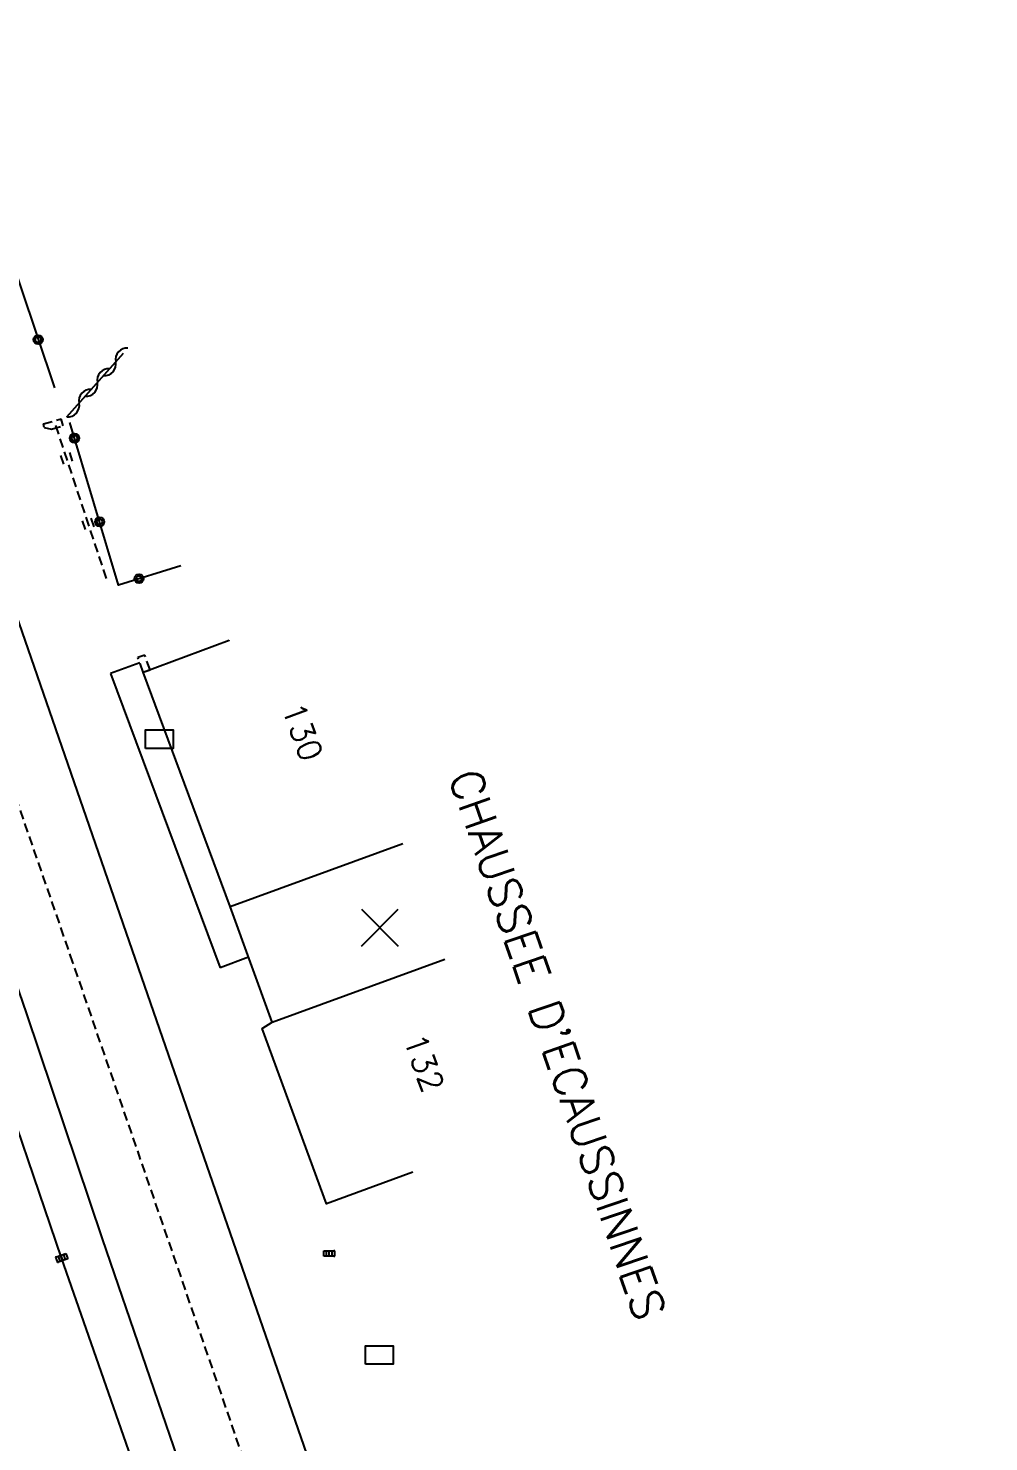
# Model space of a CAD drawing. Header units: millimetres. Extents: x 133016 to 134000, y 142000 to 143000.
# Drawn here: x 133338.1 to 133390.3, y 142117.4 to 142194.3 of the extents above; entities that cross this region are included whole.
import ezdxf
from ezdxf.enums import TextEntityAlignment as Align

# ---------------------------------------------------------------- set-up
doc = ezdxf.new("R2010")
doc.units = ezdxf.units.MM
doc.linetypes.add('DASHED', pattern=[0.75, 0.5, -0.25])
doc.layers.get('0').update_dxf_attribs({"linetype": 'CONTINUOUS'})
for name, color, linetype in [('W0001', 6, 'DASHED'), ('W0008', 7, 'CONTINUOUS'), ('W0100', 7, 'CONTINUOUS'), ('W0105', 7, 'CONTINUOUS'), ('W0112', 1, 'DASHED'), ('W0220', 5, 'DASHED'), ('W0310', 3, 'CONTINUOUS'), ('W0322', 7, 'CONTINUOUS'), ('W0400', 7, 'CONTINUOUS'), ('W0989', 7, 'CONTINUOUS'), ('W0991', 7, 'CONTINUOUS'), ('W1102', 7, 'CONTINUOUS'), ('W1471', 7, 'CONTINUOUS')]:
    doc.layers.add(name, color=color, linetype=linetype)
doc.styles.get("Standard").update_dxf_attribs({"font": 'romans.shx', "width": 0.85})

# ---------------------------------------------------------------- blocks, each defined once
blk = doc.blocks.new('t310o')
at = {"color": 0, "linetype": 'Continuous'}
for centre, start, end in [((-0.5, 0.375), 216.8699, 323.1304), ((0.5, -0.375), 36.8699, 143.1303)]:
    blk.add_arc(centre, 0.625, start, end, dxfattribs=at)
blk = doc.blocks.new('t220o')
at = {"color": 0, "linetype": 'Continuous'}
for p, q in [((-0.25, 0.25), (0.25, 0.25)), ((-0.25, -0.25), (0.25, -0.25))]:
    blk.add_line(p, q, dxfattribs=at)
blk = doc.blocks.new('t322o')
at = {"color": 0, "linetype": 'Continuous'}
for radius in [0.25, 0.15]:
    blk.add_circle((0, 0), radius, dxfattribs=at)
blk = doc.blocks.new('T400')
for p, q in [((-0.15, 0.3), (0.15, 0.3)), ((-0.15, -0.25), (-0.15, 0.3)), ((-0.15, 0.15), (0.15, 0.15)), ((-0.15, 0), (0.15, 0)), ((0.15, 0.3), (0.15, -0.25)), ((-0.15, -0.15), (0.15, -0.15)), ((-0.15, -0.25), (-0.15, -0.3)), ((-0.15, -0.3), (0.15, -0.3)), ((0.15, -0.3), (0.15, -0.25))]:
    blk.add_line(p, q)
blk = doc.blocks.new('T1471')
at = {"color": 0, "linetype": 'Continuous', "flags": 128}
blk.add_lwpolyline([(-0.75, -0.5), (-0.75, 0.5), (0.75, 0.5), (0.75, -0.5), (-0.75, -0.5)], dxfattribs=at)
blk = doc.blocks.new('t991o')
at = {"color": 0, "linetype": 'Continuous'}
for p, q in [((-1, 1), (1, -1)), ((-1, -1), (1, 1))]:
    blk.add_line(p, q, dxfattribs=at)

msp = doc.modelspace()

# ---------------------------------------------------------------- linework, layer by layer
at = {"layer": 'W0001'}
msp.add_lwpolyline([(133386.945, 142000), (133386.814, 142000.544), (133381.386, 142020.922), (133377.72, 142033.242), (133374.378, 142044.404), (133371.736, 142052.501), (133363.425, 142077.24), (133351.282, 142112.198), (133340.526, 142143.486), (133329.846, 142174.424), (133321.068, 142199.742), (133310.87, 142229.854), (133301.041, 142256.022), (133295.587, 142269.624), (133285.227, 142295.132), (133272.196, 142327.363), (133261.937, 142352.824), (133254.866, 142370.308), (133250.758, 142380.429), (133247.16, 142389.362), (133243.379, 142398.786), (133239.165, 142409.566), (133234.966, 142420.636), (133226.628, 142443.802)], dxfattribs=at)
at = {"layer": 'W0008'}
for points in [[(133390.33, 142000), (133389.117, 142005.032), (133384.019, 142023.587), (133377.685, 142044.909), (133374.384, 142055.102), (133369.14, 142070.723), (133366.561, 142078.358), (133345.093, 142140.306), (133325.595, 142196.609), (133313.916, 142230.23), (133310.315, 142240.248), (133304.98, 142254.246), (133302.445, 142260.555), (133295.552, 142277.686), (133287.999, 142296.351), (133288.488, 142296.545), (133287.375, 142299.347), (133288.697, 142301.325), (133285.298, 142309.766), (133276.766, 142330.818), (133274.82, 142335.693), (133271.638, 142343.642), (133262.27, 142366.754), (133261.698, 142368.124)], [(133383.556, 142000), (133381.211, 142009.254), (133378.425, 142019.486), (133371.198, 142043.51), (133366.133, 142058.908), (133360.254, 142076.227), (133354.87, 142091.773), (133346.882, 142114.609), (133342.128, 142128.448), (133338.024, 142140.699), (133330.342, 142163.001), (133323.894, 142181.76), (133317.582, 142199.875), (133307.714, 142228.298), (133308.185, 142228.481), (133302.42, 142244.244), (133297.759, 142256.209), (133290.821, 142273.508), (133284.366, 142289.245), (133277.236, 142306.668)], [(133344.905, 142113.075), (133339.914, 142127.412), (133335.952, 142138.992), (133328.252, 142161.383), (133327.962, 142162.204), (133321.794, 142180.089), (133315.01, 142199.635), (133314.782, 142200.287), (133309.267, 142216.337), (133304.72, 142229.406), (133304.196, 142230.522), (133303.51, 142231.242), (133302.799, 142231.613), (133302.31, 142231.754), (133300.697, 142232.02), (133298.553, 142232.009), (133296.534, 142231.586), (133294.426, 142230.645), (133292.133, 142229.109), (133289.868, 142226.928), (133282.863, 142218.789), (133269.263, 142202.972)]]:
    msp.add_lwpolyline(points, dxfattribs=at)
at = {"layer": 'W0100'}
msp.add_lwpolyline([(133359.018, 142132.085), (133354.325, 142130.359), (133350.82, 142139.894), (133351.362, 142140.244), (133349.07, 142146.529), (133344.342, 142159.271), (133349.03, 142161.011), (133349.03, 142161.011), (133349.03, 142161.011), (133349.03, 142161.011), (133349.03, 142161.011), (133349.03, 142161.011), (133349.03, 142161.011), (133349.03, 142161.011), (133349.03, 142161.011), (133349.03, 142161.011), (133349.03, 142161.011), (133349.03, 142161.011), (133349.03, 142161.011), (133349.03, 142161.011), (133349.03, 142161.011), (133349.03, 142161.011), (133349.03, 142161.011), (133349.03, 142161.011), (133349.03, 142161.011), (133349.03, 142161.011), (133349.03, 142161.011), (133349.03, 142161.011), (133349.03, 142161.011), (133349.03, 142161.011), (133349.03, 142161.011), (133349.03, 142161.011), (133349.03, 142161.011), (133349.03, 142161.011), (133349.03, 142161.011), (133349.03, 142161.011), (133349.03, 142161.011), (133349.03, 142161.011), (133349.03, 142161.011), (133349.03, 142161.011), (133349.03, 142161.011), (133349.03, 142161.011), (133349.03, 142161.011), (133349.03, 142161.011), (133349.03, 142161.011), (133349.03, 142161.011), (133349.03, 142161.011), (133349.03, 142161.011), (133349.03, 142161.011), (133349.03, 142161.011), (133349.03, 142161.011), (133349.03, 142161.011), (133349.03, 142161.011), (133349.03, 142161.011), (133349.03, 142161.011), (133349.03, 142161.011), (133349.03, 142161.011), (133349.03, 142161.011), (133349.03, 142161.011), (133349.03, 142161.011), (133349.03, 142161.011), (133349.03, 142161.011), (133349.03, 142161.011), (133349.03, 142161.011), (133349.03, 142161.011), (133349.03, 142161.011), (133349.03, 142161.011), (133349.03, 142161.011), (133349.03, 142161.011), (133349.03, 142161.011), (133349.03, 142161.011), (133349.03, 142161.011), (133349.03, 142161.011), (133349.03, 142161.011), (133349.03, 142161.011), (133349.03, 142161.011), (133349.03, 142161.011), (133349.03, 142161.011), (133349.03, 142161.011), (133349.03, 142161.011), (133349.03, 142161.011), (133349.03, 142161.011), (133349.03, 142161.011), (133349.03, 142161.011), (133349.03, 142161.011), (133349.03, 142161.011), (133349.03, 142161.011), (133349.03, 142161.011), (133349.03, 142161.011), (133349.03, 142161.011), (133349.03, 142161.011), (133349.03, 142161.011), (133349.03, 142161.011), (133349.03, 142161.011), (133349.03, 142161.011), (133349.03, 142161.011), (133349.03, 142161.011), (133349.03, 142161.011), (133349.03, 142161.011), (133349.03, 142161.011), (133349.03, 142161.011), (133349.03, 142161.011), (133349.03, 142161.011), (133349.03, 142161.011), (133349.03, 142161.011), (133349.03, 142161.011), (133349.03, 142161.011), (133349.03, 142161.011), (133349.03, 142161.011), (133349.03, 142161.011), (133349.03, 142161.011), (133349.03, 142161.011), (133349.03, 142161.011), (133349.03, 142161.011), (133349.03, 142161.011), (133349.03, 142161.011), (133349.03, 142161.011), (133349.03, 142161.011), (133349.03, 142161.011), (133349.03, 142161.011)], dxfattribs=at)
at = {"layer": 'W0105'}
for p, q in [((133344.159, 142159.787), (133342.563, 142159.191)), ((133342.563, 142159.191), (133348.539, 142143.191)), ((133350.075, 142143.765), (133348.539, 142143.191))]:
    msp.add_line(p, q, dxfattribs=at)
at = {"layer": 'W0112'}
for points in [[(133338.972, 142172.571), (133338.92, 142172.772), (133339.884, 142173.053), (133339.884, 142173.053), (133339.884, 142173.053), (133339.884, 142173.053), (133339.884, 142173.053), (133339.884, 142173.053), (133339.884, 142173.053), (133339.884, 142173.053), (133339.884, 142173.053), (133339.884, 142173.053), (133339.884, 142173.053), (133339.884, 142173.053), (133339.884, 142173.053), (133339.884, 142173.053), (133339.884, 142173.053), (133339.884, 142173.053), (133339.884, 142173.053), (133339.884, 142173.053), (133339.884, 142173.053), (133339.884, 142173.053), (133339.884, 142173.053), (133339.884, 142173.053), (133339.884, 142173.053), (133339.884, 142173.053), (133339.884, 142173.053), (133339.884, 142173.053), (133339.884, 142173.053), (133339.884, 142173.053), (133339.884, 142173.053), (133339.884, 142173.053), (133339.884, 142173.053), (133339.884, 142173.053), (133339.884, 142173.053), (133339.884, 142173.053), (133339.884, 142173.053), (133339.884, 142173.053), (133339.884, 142173.053), (133339.884, 142173.053), (133339.884, 142173.053), (133339.884, 142173.053), (133339.884, 142173.053), (133339.884, 142173.053), (133339.884, 142173.053), (133339.884, 142173.053), (133339.884, 142173.053), (133339.884, 142173.053), (133339.884, 142173.053), (133339.884, 142173.053), (133339.884, 142173.053), (133339.884, 142173.053), (133339.884, 142173.053), (133339.884, 142173.053), (133339.884, 142173.053), (133339.884, 142173.053), (133339.884, 142173.053), (133339.884, 142173.053), (133339.884, 142173.053), (133339.884, 142173.053), (133339.884, 142173.053), (133339.884, 142173.053), (133339.884, 142173.053), (133339.884, 142173.053), (133339.884, 142173.053), (133339.884, 142173.053), (133339.884, 142173.053), (133339.884, 142173.053), (133339.884, 142173.053), (133339.884, 142173.053), (133339.884, 142173.053), (133339.884, 142173.053), (133339.884, 142173.053), (133339.884, 142173.053), (133339.884, 142173.053), (133339.884, 142173.053), (133339.884, 142173.053), (133339.884, 142173.053), (133339.884, 142173.053), (133339.884, 142173.053), (133339.884, 142173.053), (133339.884, 142173.053), (133339.884, 142173.053), (133339.884, 142173.053), (133339.884, 142173.053), (133339.884, 142173.053), (133339.884, 142173.053), (133339.884, 142173.053), (133339.884, 142173.053), (133339.884, 142173.053), (133339.884, 142173.053), (133339.884, 142173.053), (133339.884, 142173.053), (133339.884, 142173.053), (133339.884, 142173.053), (133339.884, 142173.053), (133339.884, 142173.053), (133339.884, 142173.053), (133339.884, 142173.053), (133339.884, 142173.053), (133339.884, 142173.053), (133339.884, 142173.053), (133339.884, 142173.053), (133339.884, 142173.053), (133339.884, 142173.053), (133339.884, 142173.053), (133339.884, 142173.053), (133339.884, 142173.053), (133339.884, 142173.053), (133339.884, 142173.053), (133339.884, 142173.053), (133339.884, 142173.053), (133339.884, 142173.053), (133339.884, 142173.053), (133339.884, 142173.053), (133339.884, 142173.053), (133339.884, 142173.053), (133339.884, 142173.053), (133339.884, 142173.053), (133339.884, 142173.053)], [(133338.972, 142172.571), (133339.363, 142172.484), (133339.996, 142172.669), (133339.884, 142173.053), (133339.884, 142173.053), (133339.884, 142173.053), (133339.884, 142173.053), (133339.884, 142173.053), (133339.884, 142173.053), (133339.884, 142173.053), (133339.884, 142173.053), (133339.884, 142173.053), (133339.884, 142173.053), (133339.884, 142173.053), (133339.884, 142173.053), (133339.884, 142173.053), (133339.884, 142173.053), (133339.884, 142173.053), (133339.884, 142173.053), (133339.884, 142173.053), (133339.884, 142173.053), (133339.884, 142173.053), (133339.884, 142173.053), (133339.884, 142173.053), (133339.884, 142173.053), (133339.884, 142173.053), (133339.884, 142173.053), (133339.884, 142173.053), (133339.884, 142173.053), (133339.884, 142173.053), (133339.884, 142173.053), (133339.884, 142173.053), (133339.884, 142173.053), (133339.884, 142173.053), (133339.884, 142173.053), (133339.884, 142173.053), (133339.884, 142173.053), (133339.884, 142173.053), (133339.884, 142173.053), (133339.884, 142173.053), (133339.884, 142173.053), (133339.884, 142173.053), (133339.884, 142173.053), (133339.884, 142173.053), (133339.884, 142173.053), (133339.884, 142173.053), (133339.884, 142173.053), (133339.884, 142173.053), (133339.884, 142173.053), (133339.884, 142173.053), (133339.884, 142173.053), (133339.884, 142173.053), (133339.884, 142173.053), (133339.884, 142173.053), (133339.884, 142173.053), (133339.884, 142173.053), (133339.884, 142173.053), (133339.884, 142173.053), (133339.884, 142173.053), (133339.884, 142173.053), (133339.884, 142173.053), (133339.884, 142173.053), (133339.884, 142173.053), (133339.884, 142173.053), (133339.884, 142173.053), (133339.884, 142173.053), (133339.884, 142173.053), (133339.884, 142173.053), (133339.884, 142173.053), (133339.884, 142173.053), (133339.884, 142173.053), (133339.884, 142173.053), (133339.884, 142173.053), (133339.884, 142173.053), (133339.884, 142173.053), (133339.884, 142173.053), (133339.884, 142173.053), (133339.884, 142173.053), (133339.884, 142173.053), (133339.884, 142173.053), (133339.884, 142173.053), (133339.884, 142173.053), (133339.884, 142173.053), (133339.884, 142173.053), (133339.884, 142173.053), (133339.884, 142173.053), (133339.884, 142173.053), (133339.884, 142173.053), (133339.884, 142173.053), (133339.884, 142173.053), (133339.884, 142173.053), (133339.884, 142173.053), (133339.884, 142173.053), (133339.884, 142173.053), (133339.884, 142173.053), (133339.884, 142173.053), (133339.884, 142173.053), (133339.884, 142173.053), (133339.884, 142173.053), (133339.884, 142173.053), (133339.884, 142173.053), (133339.884, 142173.053), (133339.884, 142173.053), (133339.884, 142173.053), (133339.884, 142173.053), (133339.884, 142173.053), (133339.884, 142173.053), (133339.884, 142173.053), (133339.884, 142173.053), (133339.884, 142173.053), (133339.884, 142173.053), (133339.884, 142173.053), (133339.884, 142173.053), (133339.884, 142173.053), (133339.884, 142173.053), (133339.884, 142173.053), (133339.884, 142173.053), (133339.884, 142173.053), (133339.884, 142173.053), (133339.884, 142173.053)], [(133344.342, 142159.271), (133344.719, 142159.403), (133344.443, 142160.196), (133344.066, 142160.065), (133344.066, 142160.065), (133344.066, 142160.065), (133344.066, 142160.065), (133344.066, 142160.065), (133344.066, 142160.065), (133344.066, 142160.065), (133344.066, 142160.065), (133344.066, 142160.065), (133344.066, 142160.065), (133344.066, 142160.065), (133344.066, 142160.065), (133344.066, 142160.065), (133344.066, 142160.065), (133344.066, 142160.065), (133344.066, 142160.065), (133344.066, 142160.065), (133344.066, 142160.065), (133344.066, 142160.065), (133344.066, 142160.065), (133344.066, 142160.065), (133344.066, 142160.065), (133344.066, 142160.065), (133344.066, 142160.065), (133344.066, 142160.065), (133344.066, 142160.065), (133344.066, 142160.065), (133344.066, 142160.065), (133344.066, 142160.065), (133344.066, 142160.065), (133344.066, 142160.065), (133344.066, 142160.065), (133344.066, 142160.065), (133344.066, 142160.065), (133344.066, 142160.065), (133344.066, 142160.065), (133344.066, 142160.065), (133344.066, 142160.065), (133344.066, 142160.065), (133344.066, 142160.065), (133344.066, 142160.065), (133344.066, 142160.065), (133344.066, 142160.065), (133344.066, 142160.065), (133344.066, 142160.065), (133344.066, 142160.065), (133344.066, 142160.065), (133344.066, 142160.065), (133344.066, 142160.065), (133344.066, 142160.065), (133344.066, 142160.065), (133344.066, 142160.065), (133344.066, 142160.065), (133344.066, 142160.065), (133344.066, 142160.065), (133344.066, 142160.065), (133344.066, 142160.065), (133344.066, 142160.065), (133344.066, 142160.065), (133344.066, 142160.065), (133344.066, 142160.065), (133344.066, 142160.065), (133344.066, 142160.065), (133344.066, 142160.065), (133344.066, 142160.065), (133344.066, 142160.065), (133344.066, 142160.065), (133344.066, 142160.065), (133344.066, 142160.065), (133344.066, 142160.065), (133344.066, 142160.065), (133344.066, 142160.065), (133344.066, 142160.065), (133344.066, 142160.065), (133344.066, 142160.065), (133344.066, 142160.065), (133344.066, 142160.065), (133344.066, 142160.065), (133344.066, 142160.065), (133344.066, 142160.065), (133344.066, 142160.065), (133344.066, 142160.065), (133344.066, 142160.065), (133344.066, 142160.065), (133344.066, 142160.065), (133344.066, 142160.065), (133344.066, 142160.065), (133344.066, 142160.065), (133344.066, 142160.065), (133344.066, 142160.065), (133344.066, 142160.065), (133344.066, 142160.065), (133344.066, 142160.065), (133344.066, 142160.065), (133344.066, 142160.065), (133344.066, 142160.065), (133344.066, 142160.065), (133344.066, 142160.065), (133344.066, 142160.065), (133344.066, 142160.065), (133344.066, 142160.065), (133344.066, 142160.065), (133344.066, 142160.065), (133344.066, 142160.065), (133344.066, 142160.065), (133344.066, 142160.065), (133344.066, 142160.065), (133344.066, 142160.065), (133344.066, 142160.065), (133344.066, 142160.065), (133344.066, 142160.065), (133344.066, 142160.065), (133344.066, 142160.065), (133344.066, 142160.065), (133344.066, 142160.065), (133344.066, 142160.065), (133344.066, 142160.065)], [(133344.342, 142159.271), (133344.066, 142160.065), (133344.066, 142160.065), (133344.066, 142160.065), (133344.066, 142160.065), (133344.066, 142160.065), (133344.066, 142160.065), (133344.066, 142160.065), (133344.066, 142160.065), (133344.066, 142160.065), (133344.066, 142160.065), (133344.066, 142160.065), (133344.066, 142160.065), (133344.066, 142160.065), (133344.066, 142160.065), (133344.066, 142160.065), (133344.066, 142160.065), (133344.066, 142160.065), (133344.066, 142160.065), (133344.066, 142160.065), (133344.066, 142160.065), (133344.066, 142160.065), (133344.066, 142160.065), (133344.066, 142160.065), (133344.066, 142160.065), (133344.066, 142160.065), (133344.066, 142160.065), (133344.066, 142160.065), (133344.066, 142160.065), (133344.066, 142160.065), (133344.066, 142160.065), (133344.066, 142160.065), (133344.066, 142160.065), (133344.066, 142160.065), (133344.066, 142160.065), (133344.066, 142160.065), (133344.066, 142160.065), (133344.066, 142160.065), (133344.066, 142160.065), (133344.066, 142160.065), (133344.066, 142160.065), (133344.066, 142160.065), (133344.066, 142160.065), (133344.066, 142160.065), (133344.066, 142160.065), (133344.066, 142160.065), (133344.066, 142160.065), (133344.066, 142160.065), (133344.066, 142160.065), (133344.066, 142160.065), (133344.066, 142160.065), (133344.066, 142160.065), (133344.066, 142160.065), (133344.066, 142160.065), (133344.066, 142160.065), (133344.066, 142160.065), (133344.066, 142160.065), (133344.066, 142160.065), (133344.066, 142160.065), (133344.066, 142160.065), (133344.066, 142160.065), (133344.066, 142160.065), (133344.066, 142160.065), (133344.066, 142160.065), (133344.066, 142160.065), (133344.066, 142160.065), (133344.066, 142160.065), (133344.066, 142160.065), (133344.066, 142160.065), (133344.066, 142160.065), (133344.066, 142160.065), (133344.066, 142160.065), (133344.066, 142160.065), (133344.066, 142160.065), (133344.066, 142160.065), (133344.066, 142160.065), (133344.066, 142160.065), (133344.066, 142160.065), (133344.066, 142160.065), (133344.066, 142160.065), (133344.066, 142160.065), (133344.066, 142160.065), (133344.066, 142160.065), (133344.066, 142160.065), (133344.066, 142160.065), (133344.066, 142160.065), (133344.066, 142160.065), (133344.066, 142160.065), (133344.066, 142160.065), (133344.066, 142160.065), (133344.066, 142160.065), (133344.066, 142160.065), (133344.066, 142160.065), (133344.066, 142160.065), (133344.066, 142160.065), (133344.066, 142160.065), (133344.066, 142160.065), (133344.066, 142160.065), (133344.066, 142160.065), (133344.066, 142160.065), (133344.066, 142160.065), (133344.066, 142160.065), (133344.066, 142160.065), (133344.066, 142160.065), (133344.066, 142160.065), (133344.066, 142160.065), (133344.066, 142160.065), (133344.066, 142160.065), (133344.066, 142160.065), (133344.066, 142160.065), (133344.066, 142160.065), (133344.066, 142160.065), (133344.066, 142160.065), (133344.066, 142160.065), (133344.066, 142160.065), (133344.066, 142160.065), (133344.066, 142160.065), (133344.066, 142160.065), (133344.066, 142160.065), (133344.066, 142160.065)]]:
    msp.add_lwpolyline(points, dxfattribs=at)
at = {"layer": 'W0220'}
for points in [[(133339.588, 142172.681), (133339.588, 142172.681), (133339.588, 142172.681), (133339.588, 142172.681), (133339.588, 142172.681), (133339.588, 142172.681), (133339.588, 142172.681), (133339.588, 142172.681), (133339.588, 142172.681), (133339.588, 142172.681), (133339.588, 142172.681), (133339.588, 142172.681), (133339.588, 142172.681), (133339.588, 142172.681), (133339.588, 142172.681), (133339.588, 142172.681), (133339.588, 142172.681), (133339.588, 142172.681), (133339.588, 142172.681), (133339.588, 142172.681), (133339.588, 142172.681), (133339.588, 142172.681), (133339.588, 142172.681), (133339.588, 142172.681), (133339.588, 142172.681), (133339.588, 142172.681), (133339.588, 142172.681), (133339.588, 142172.681), (133339.588, 142172.681), (133339.588, 142172.681), (133339.588, 142172.681), (133339.588, 142172.681), (133339.588, 142172.681), (133339.588, 142172.681), (133339.588, 142172.681), (133339.588, 142172.681), (133339.588, 142172.681), (133339.588, 142172.681), (133339.588, 142172.681), (133339.588, 142172.681), (133339.588, 142172.681), (133339.588, 142172.681), (133339.588, 142172.681), (133339.588, 142172.681), (133339.588, 142172.681), (133339.588, 142172.681), (133339.588, 142172.681), (133339.588, 142172.681), (133339.588, 142172.681), (133339.588, 142172.681), (133339.588, 142172.681), (133339.588, 142172.681), (133339.588, 142172.681), (133339.588, 142172.681), (133339.588, 142172.681), (133339.588, 142172.681), (133339.588, 142172.681), (133339.588, 142172.681), (133339.588, 142172.681), (133339.588, 142172.681), (133339.588, 142172.681), (133339.588, 142172.681), (133339.588, 142172.681), (133339.588, 142172.681), (133339.588, 142172.681), (133339.588, 142172.681), (133339.588, 142172.681), (133339.588, 142172.681), (133339.588, 142172.681), (133339.588, 142172.681), (133339.588, 142172.681), (133339.588, 142172.681), (133339.588, 142172.681), (133339.588, 142172.681), (133339.588, 142172.681), (133339.588, 142172.681), (133339.588, 142172.681), (133339.588, 142172.681), (133339.588, 142172.681), (133339.588, 142172.681), (133339.588, 142172.681), (133339.588, 142172.681), (133339.588, 142172.681), (133339.588, 142172.681), (133339.588, 142172.681), (133339.588, 142172.681), (133339.588, 142172.681), (133339.588, 142172.681), (133339.588, 142172.681), (133339.588, 142172.681), (133339.588, 142172.681), (133339.588, 142172.681), (133339.588, 142172.681), (133339.588, 142172.681), (133339.588, 142172.681), (133339.588, 142172.681), (133339.588, 142172.681), (133339.588, 142172.681), (133339.588, 142172.681), (133339.588, 142172.681), (133339.588, 142172.681)], [(133339.588, 142172.681), (133339.588, 142172.681), (133339.588, 142172.681), (133339.588, 142172.681), (133339.588, 142172.681), (133339.588, 142172.681), (133339.588, 142172.681), (133339.588, 142172.681), (133339.588, 142172.681), (133339.588, 142172.681), (133339.588, 142172.681), (133339.588, 142172.681), (133339.588, 142172.681), (133339.588, 142172.681), (133339.588, 142172.681), (133339.588, 142172.681), (133339.588, 142172.681), (133339.588, 142172.681), (133339.588, 142172.681), (133342.334, 142164.347)]]:
    msp.add_lwpolyline(points, dxfattribs=at)
at = {"layer": 'W0310'}
for points in [[(133340.2, 142173.152), (133340.2, 142173.152), (133340.2, 142173.152), (133340.2, 142173.152), (133340.2, 142173.152), (133340.2, 142173.152), (133340.2, 142173.152), (133340.2, 142173.152), (133340.2, 142173.152), (133340.2, 142173.152), (133340.2, 142173.152), (133340.2, 142173.152), (133340.2, 142173.152), (133340.2, 142173.152), (133340.2, 142173.152), (133340.2, 142173.152), (133340.2, 142173.152), (133340.2, 142173.152), (133340.2, 142173.152), (133343.283, 142176.624)], [(133340.2, 142173.152), (133340.2, 142173.152), (133340.2, 142173.152), (133340.2, 142173.152), (133340.2, 142173.152), (133340.2, 142173.152), (133340.2, 142173.152), (133340.2, 142173.152), (133340.2, 142173.152), (133340.2, 142173.152), (133340.2, 142173.152), (133340.2, 142173.152), (133340.2, 142173.152), (133340.2, 142173.152), (133340.2, 142173.152), (133340.2, 142173.152), (133340.2, 142173.152), (133340.2, 142173.152), (133340.2, 142173.152), (133340.2, 142173.152), (133340.2, 142173.152), (133340.2, 142173.152), (133340.2, 142173.152), (133340.2, 142173.152), (133340.2, 142173.152), (133340.2, 142173.152), (133340.2, 142173.152), (133340.2, 142173.152), (133340.2, 142173.152), (133340.2, 142173.152), (133340.2, 142173.152), (133340.2, 142173.152), (133340.2, 142173.152), (133340.2, 142173.152), (133340.2, 142173.152), (133340.2, 142173.152), (133340.2, 142173.152), (133340.2, 142173.152), (133340.2, 142173.152), (133340.2, 142173.152), (133340.2, 142173.152), (133340.2, 142173.152), (133340.2, 142173.152), (133340.2, 142173.152), (133340.2, 142173.152), (133340.2, 142173.152), (133340.2, 142173.152), (133340.2, 142173.152), (133340.2, 142173.152), (133340.2, 142173.152), (133340.2, 142173.152), (133340.2, 142173.152), (133340.2, 142173.152), (133340.2, 142173.152), (133340.2, 142173.152), (133340.2, 142173.152), (133340.2, 142173.152), (133340.2, 142173.152), (133340.2, 142173.152), (133340.2, 142173.152), (133340.2, 142173.152), (133340.2, 142173.152), (133340.2, 142173.152), (133340.2, 142173.152), (133340.2, 142173.152), (133340.2, 142173.152), (133340.2, 142173.152), (133340.2, 142173.152), (133340.2, 142173.152), (133340.2, 142173.152), (133340.2, 142173.152), (133340.2, 142173.152), (133340.2, 142173.152), (133340.2, 142173.152), (133340.2, 142173.152), (133340.2, 142173.152), (133340.2, 142173.152), (133340.2, 142173.152), (133340.2, 142173.152), (133340.2, 142173.152), (133340.2, 142173.152), (133340.2, 142173.152), (133340.2, 142173.152), (133340.2, 142173.152), (133340.2, 142173.152), (133340.2, 142173.152), (133340.2, 142173.152), (133340.2, 142173.152), (133340.2, 142173.152), (133340.2, 142173.152), (133340.2, 142173.152), (133340.2, 142173.152), (133340.2, 142173.152), (133340.2, 142173.152), (133340.2, 142173.152), (133340.2, 142173.152), (133340.2, 142173.152), (133340.2, 142173.152), (133340.2, 142173.152), (133340.2, 142173.152), (133340.2, 142173.152)]]:
    msp.add_lwpolyline(points, dxfattribs=at)
at = {"layer": 'W0322'}
for points in [[(133331.846, 142197.621), (133331.846, 142197.621), (133331.846, 142197.621), (133331.846, 142197.621), (133331.846, 142197.621), (133331.846, 142197.621), (133331.846, 142197.621), (133331.846, 142197.621), (133331.846, 142197.621), (133331.846, 142197.621), (133331.846, 142197.621), (133331.846, 142197.621), (133331.846, 142197.621), (133331.846, 142197.621), (133331.846, 142197.621), (133331.846, 142197.621), (133331.846, 142197.621), (133331.846, 142197.621), (133334.843, 142188.613), (133339.521, 142174.737)], [(133346.393, 142165.05), (133343.009, 142164.011), (133340.356, 142172.854), (133340.356, 142172.854), (133340.356, 142172.854), (133340.356, 142172.854), (133340.356, 142172.854), (133340.356, 142172.854), (133340.356, 142172.854), (133340.356, 142172.854), (133340.356, 142172.854), (133340.356, 142172.854), (133340.356, 142172.854), (133340.356, 142172.854), (133340.356, 142172.854), (133340.356, 142172.854), (133340.356, 142172.854), (133340.356, 142172.854), (133340.356, 142172.854), (133340.356, 142172.854), (133340.356, 142172.854), (133340.356, 142172.854), (133340.356, 142172.854), (133340.356, 142172.854), (133340.356, 142172.854), (133340.356, 142172.854), (133340.356, 142172.854), (133340.356, 142172.854), (133340.356, 142172.854), (133340.356, 142172.854), (133340.356, 142172.854), (133340.356, 142172.854), (133340.356, 142172.854), (133340.356, 142172.854), (133340.356, 142172.854), (133340.356, 142172.854), (133340.356, 142172.854), (133340.356, 142172.854), (133340.356, 142172.854), (133340.356, 142172.854), (133340.356, 142172.854), (133340.356, 142172.854), (133340.356, 142172.854), (133340.356, 142172.854), (133340.356, 142172.854), (133340.356, 142172.854), (133340.356, 142172.854), (133340.356, 142172.854), (133340.356, 142172.854), (133340.356, 142172.854), (133340.356, 142172.854), (133340.356, 142172.854), (133340.356, 142172.854), (133340.356, 142172.854), (133340.356, 142172.854), (133340.356, 142172.854), (133340.356, 142172.854), (133340.356, 142172.854), (133340.356, 142172.854), (133340.356, 142172.854), (133340.356, 142172.854), (133340.356, 142172.854), (133340.356, 142172.854), (133340.356, 142172.854), (133340.356, 142172.854), (133340.356, 142172.854), (133340.356, 142172.854), (133340.356, 142172.854), (133340.356, 142172.854), (133340.356, 142172.854), (133340.356, 142172.854), (133340.356, 142172.854), (133340.356, 142172.854), (133340.356, 142172.854), (133340.356, 142172.854), (133340.356, 142172.854), (133340.356, 142172.854), (133340.356, 142172.854), (133340.356, 142172.854), (133340.356, 142172.854), (133340.356, 142172.854), (133340.356, 142172.854), (133340.356, 142172.854), (133340.356, 142172.854), (133340.356, 142172.854), (133340.356, 142172.854), (133340.356, 142172.854), (133340.356, 142172.854), (133340.356, 142172.854), (133340.356, 142172.854), (133340.356, 142172.854), (133340.356, 142172.854), (133340.356, 142172.854), (133340.356, 142172.854), (133340.356, 142172.854), (133340.356, 142172.854), (133340.356, 142172.854), (133340.356, 142172.854), (133340.356, 142172.854), (133340.356, 142172.854), (133340.356, 142172.854)], [(133340.356, 142172.854), (133340.356, 142172.854), (133340.356, 142172.854), (133340.356, 142172.854), (133340.356, 142172.854), (133340.356, 142172.854), (133340.356, 142172.854), (133340.356, 142172.854), (133340.356, 142172.854), (133340.356, 142172.854), (133340.356, 142172.854), (133340.356, 142172.854), (133340.356, 142172.854), (133340.356, 142172.854), (133340.356, 142172.854), (133340.356, 142172.854), (133340.356, 142172.854), (133340.356, 142172.854), (133340.356, 142172.854), (133340.356, 142172.854)]]:
    msp.add_lwpolyline(points, dxfattribs=at)
at = {"layer": 'W1102'}
for p, q in [((133349.07, 142146.529), (133358.465, 142149.954)), ((133351.362, 142140.244), (133360.757, 142143.669))]:
    msp.add_line(p, q, dxfattribs=at)

# ---------------------------------------------------------------- block references
at = {"layer": 'W0220', "rotation": 288.2366768053772}
for p in [(133340.175, 142170.9), (133341.348, 142167.339)]:
    msp.add_blockref('t220o', p, dxfattribs=at)
at = {"layer": 'W0310', "rotation": 48.39615086503175}
for p in [(133342.856, 142176.143), (133341.86, 142175.021), (133340.864, 142173.9)]:
    msp.add_blockref('t310o', p, dxfattribs=at)
at = {"layer": 'W0322'}
for p, rotation in [((133338.639, 142177.354), 288.6304369047411), ((133340.614, 142171.995), 106.6999342243804), ((133341.979, 142167.445), 106.6999342243804), ((133344.123, 142164.353), 197.068263948253)]:
    msp.add_blockref('t322o', p, dxfattribs=dict(at, rotation=rotation))
at = {"layer": 'W0400'}
for p, rotation in [((133339.914, 142127.412), 289.1941665098772), ((133354.467, 142127.66), 90)]:
    msp.add_blockref('T400', p, dxfattribs=dict(at, rotation=rotation))
at = {"layer": 'W0991'}
msp.add_blockref('t991o', (133357.222, 142145.377), dxfattribs=at)
at = {"layer": 'W1471'}
for p in [(133345.229, 142155.626), (133357.195, 142122.132)]:
    msp.add_blockref('T1471', p, dxfattribs=at)

# ---------------------------------------------------------------- texts
at = {"layer": 'W0989'}
msp.add_text("CHAUSSEE D'ECAUSSINNES", height=1.75, rotation=288.97133, dxfattribs=at).set_placement((133366.879, 142139.022), align=Align.MIDDLE)
at = {"layer": 'W0991'}
for s, rotation, p in [('130', 290.35749, (133353.011, 142156.029)), ('132', 290.03047, (133359.623, 142138.021))]:
    msp.add_text(s, height=1.25, rotation=rotation, dxfattribs=at).set_placement(p, align=Align.MIDDLE)

doc.saveas('drawing.dxf')
